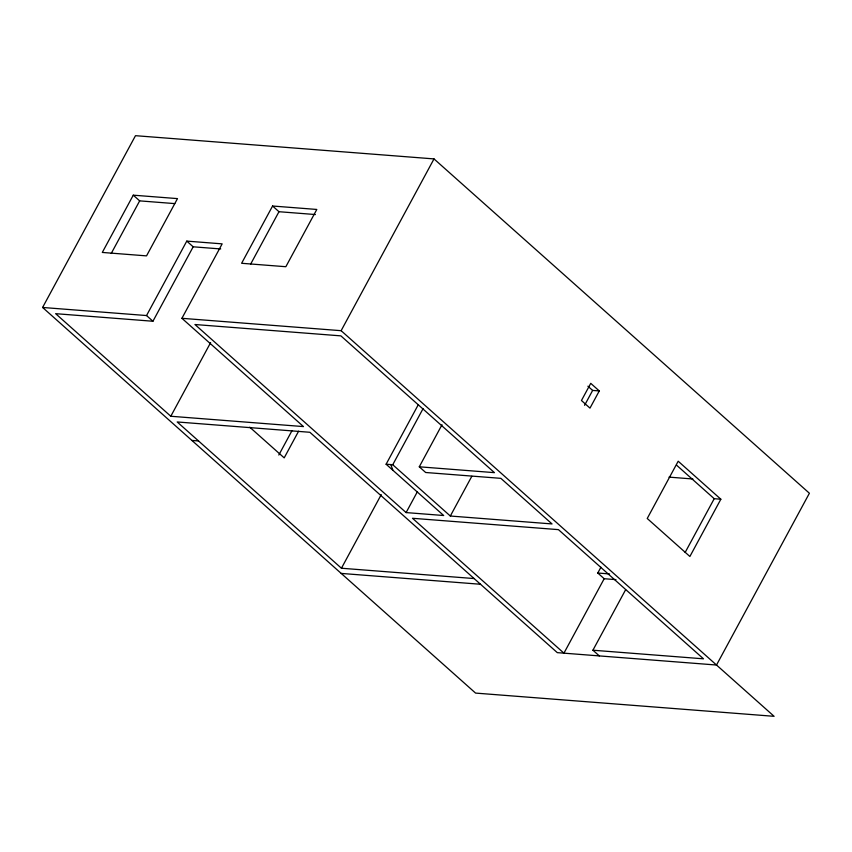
<?xml version="1.0" encoding="UTF-8"?>
<svg xmlns="http://www.w3.org/2000/svg" width="852" height="852" viewBox="0 0 852 852"><rect width="100%" height="100%" fill="white"/><g stroke="black" fill="none" stroke-linecap="round" stroke-linejoin="round"><path stroke-width="1.28" d="M42.6 307.465L146.533 315.549L186.78 241.105L222.159 243.864L181.913 318.307L341.13 330.693L774.106 716.319L475.576 693.091L42.6 307.465L135.489 135.681L434.009 158.909L809.4 493.244L716.511 665.029L557.304 652.643L309.883 432.283L177.205 421.964L341.439 568.231L474.117 578.561M133.274 195.172L102.304 252.437L146.533 255.877L177.493 198.612L133.274 195.172L139.664 200.87L174.788 203.607M111.239 253.459L139.664 200.87M181.913 318.307L303.482 426.586L170.805 416.255L55.636 313.674L152.934 321.247L193.18 246.803L220.7 248.954M272.587 206.014L241.617 263.279L285.846 266.719L316.806 209.454L272.587 206.014L278.977 211.711L315.4 214.544M250.552 264.301L278.977 211.711M170.805 416.255L210.614 342.642M341.13 330.693L434.009 158.909M278.817 455.021L291.98 430.675M298.615 431.187L284.195 457.865L249.742 427.171M442.018 424.733L419.28 466.8L494.458 472.647L340.896 335.869L194.948 324.516L406.106 512.584L443.69 515.513L386.105 464.223L418.332 404.615M386.105 464.223L392.74 464.734L423.071 408.64M341.439 568.231L381.249 494.607M406.106 512.584L417.48 491.551M392.74 464.734L450.325 516.024L471.816 476.289M584.589 405.307L592.641 390.418L599.275 390.94L589.989 408.119L581.458 400.515L590.745 383.336L599.275 390.94M615.975 579.637L604.185 578.721L597.784 573.023L600.916 567.23M604.185 578.721L563.939 653.164L412.496 518.282L558.443 529.635L703.486 658.82L592.917 650.214L625.624 589.733M685.146 552.458L714.221 498.697L720.845 499.219L689.886 556.484L647.232 518.485L678.192 461.22L720.845 499.219M669.001 477.12L692.878 478.984M191.902 440.441L198.537 440.953M450.325 516.024L552.043 523.937L500.859 478.345L425.67 472.498L419.28 466.8M597.784 573.023L609.585 573.939M341.205 573.417L480.517 584.259M587.901 386.201L592.641 390.418M676.52 465.128L714.221 498.697M186.78 241.105L193.18 246.803M592.917 650.214L599.318 655.912M146.533 315.549L152.934 321.247M390.802 464.585L392.91 470.283"/></g></svg>
